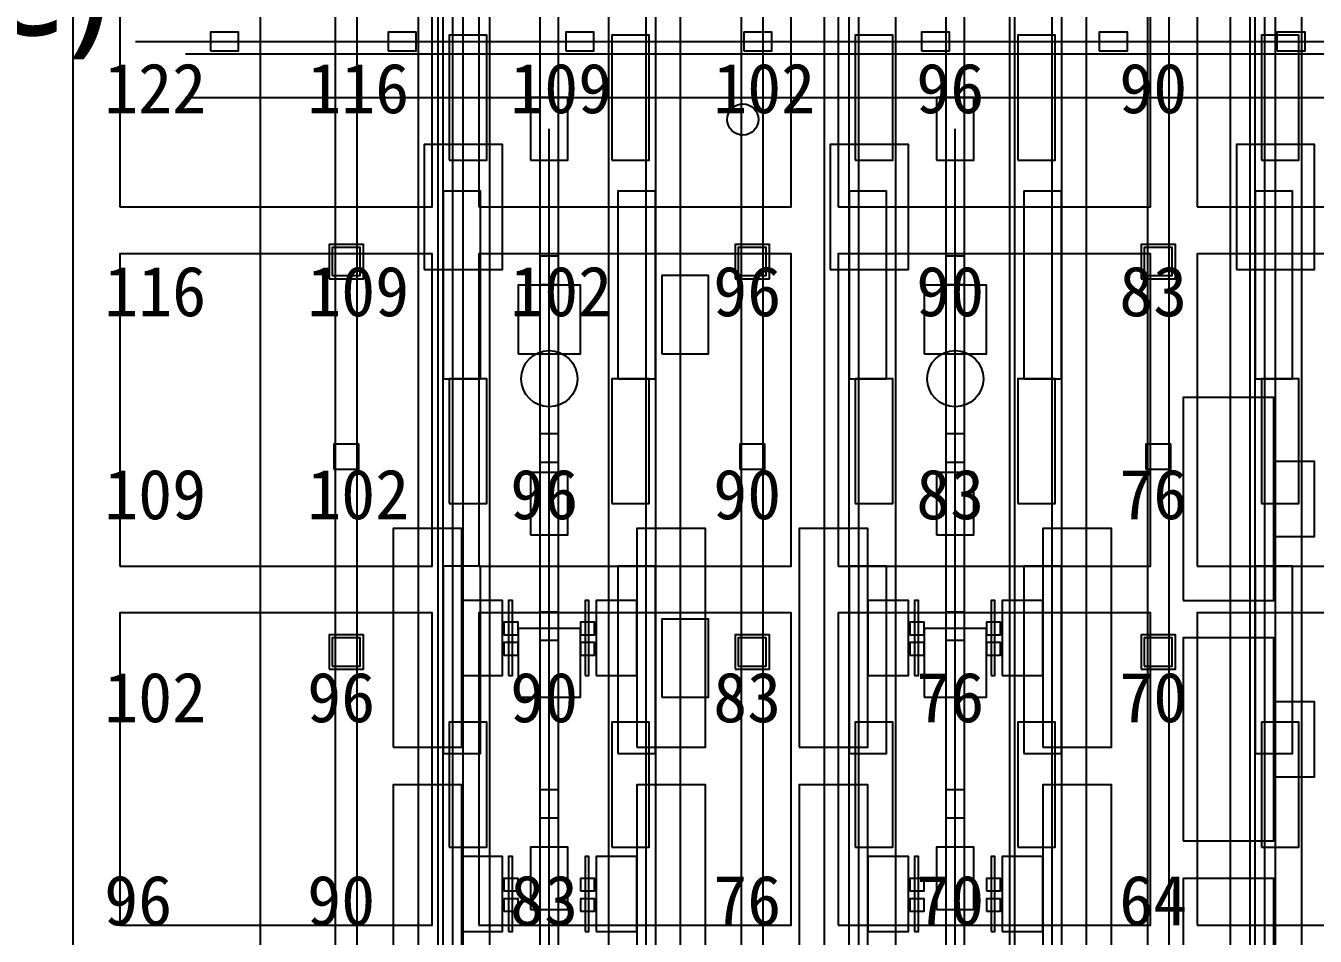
# Model space of a CAD drawing. Header units: metres. Extents: x -1640 to 1560, y -268 to 2338.
# Drawn here: x -284.51 to -243.22, y 1616.15 to 1645.3 of the extents above; entities that cross this region are included whole.
import ezdxf

# ---------------------------------------------------------------- set-up
doc = ezdxf.new("R2010")
doc.units = ezdxf.units.M
for name, color, linetype in [('1F_CHL', 4, 'Continuous'), ('1F_PUMP', 2, 'Continuous'), ('1F_SCR', 3, 'Continuous'), ('1F_STRUCT_COLUMN', 8, 'Continuous'), ('1F_ZONE', 3, 'Continuous'), ('2F_CSF_LATERAL_RACK_CONCEPT', 9, 'Continuous'), ('2F_RFG', 5, 'Continuous'), ('2F_STRUCT_COLUMN', 8, 'Continuous'), ('2F_VMB', 6, 'Continuous'), ('2F_ZONE', 3, 'Continuous'), ('3F_CLEANROOM_OVERHEAD_PIPE_DUCT_CONCEPT', 9, 'Continuous'), ('3F_CVD', 3, 'Continuous'), ('3F_DIFF', 4, 'Continuous'), ('3F_EHS_EGRESS_DIST_M', 2, 'Continuous'), ('3F_EHS_EXTINGUISHER_HYDRANT_CABINET_CONCEPT', 1, 'Continuous'), ('3F_EHS_GAS_DETECTOR', 6, 'Continuous'), ('3F_FOUP', 5, 'Continuous'), ('3F_OHT', 9, 'Continuous'), ('3F_OHTV', 1, 'Continuous'), ('3F_STK', 3, 'Continuous'), ('3F_STRUCT_COLUMN', 8, 'Continuous'), ('3F_TBAR', 6, 'Continuous'), ('3F_ZONE', 3, 'Continuous'), ('4F_FFU', 1, 'Continuous'), ('4F_STRUCT_PLENUM_TRUSS_CONCEPT', 9, 'Continuous'), ('4F_ZONE', 3, 'Continuous'), ('5F_CHL', 4, 'Continuous'), ('5F_PUMP', 2, 'Continuous'), ('5F_SCR', 3, 'Continuous'), ('5F_STRUCT_COLUMN', 8, 'Continuous'), ('5F_ZONE', 3, 'Continuous'), ('6F_CSF_LATERAL_RACK_CONCEPT', 9, 'Continuous'), ('6F_RFG', 5, 'Continuous'), ('6F_STRUCT_COLUMN', 8, 'Continuous'), ('6F_VMB', 6, 'Continuous'), ('6F_ZONE', 3, 'Continuous'), ('7F_CLEANROOM_OVERHEAD_PIPE_DUCT_CONCEPT', 9, 'Continuous'), ('7F_CVD', 3, 'Continuous'), ('7F_DIFF', 4, 'Continuous'), ('7F_EHS_EGRESS_DIST_M', 2, 'Continuous'), ('7F_EHS_EXTINGUISHER_HYDRANT_CABINET_CONCEPT', 1, 'Continuous'), ('7F_EHS_GAS_DETECTOR', 6, 'Continuous'), ('7F_FOUP', 5, 'Continuous'), ('7F_OHT', 9, 'Continuous'), ('7F_OHTV', 1, 'Continuous'), ('7F_STK', 3, 'Continuous'), ('7F_STRUCT_COLUMN', 8, 'Continuous'), ('7F_TBAR', 6, 'Continuous'), ('7F_ZONE', 3, 'Continuous'), ('8F_FFU', 1, 'Continuous'), ('8F_STRUCT_PLENUM_TRUSS_CONCEPT', 9, 'Continuous'), ('8F_ZONE', 3, 'Continuous'), ('EHS_TREATED_EXHAUST', 30, 'Continuous'), ('TEXT', 7, 'Continuous'), ('UTIL_ELEC.LV_CONCEPT', 2, 'Continuous'), ('UTIL_GAS.SPEC_CONCEPT', 3, 'Continuous'), ('UTIL_PCW.R_CONCEPT', 1, 'Continuous'), ('UTIL_PCW.S_CONCEPT', 6, 'Continuous')]:
    doc.layers.add(name, color=color, linetype=linetype)
doc.styles.add('KO', font='malgun.ttf')

msp = doc.modelspace()

# ---------------------------------------------------------------- linework, layer by layer
at = {"layer": '1F_CHL'}
for points in [[(-264.15, 1634.8), (-262.65, 1634.8), (-262.65, 1637.3), (-264.15, 1637.3)], [(-264.15, 1623.8), (-262.65, 1623.8), (-262.65, 1626.3), (-264.15, 1626.3)]]:
    msp.add_lwpolyline(points, close=True, dxfattribs=at)
at = {"layer": '1F_PUMP'}
for points in [[(-270.95, 1641), (-269.75, 1641), (-269.75, 1645), (-270.95, 1645)], [(-265.75, 1641), (-264.55, 1641), (-264.55, 1645), (-265.75, 1645)], [(-257.95, 1641), (-256.75, 1641), (-256.75, 1645), (-257.95, 1645)], [(-252.75, 1641), (-251.55, 1641), (-251.55, 1645), (-252.75, 1645)], [(-244.95, 1641), (-243.75, 1641), (-243.75, 1645), (-244.95, 1645)], [(-270.95, 1630), (-269.75, 1630), (-269.75, 1634), (-270.95, 1634)], [(-265.75, 1630), (-264.55, 1630), (-264.55, 1634), (-265.75, 1634)], [(-257.95, 1630), (-256.75, 1630), (-256.75, 1634), (-257.95, 1634)], [(-252.75, 1630), (-251.55, 1630), (-251.55, 1634), (-252.75, 1634)], [(-244.95, 1630), (-243.75, 1630), (-243.75, 1634), (-244.95, 1634)], [(-270.95, 1619), (-269.75, 1619), (-269.75, 1623), (-270.95, 1623)], [(-265.75, 1619), (-264.55, 1619), (-264.55, 1623), (-265.75, 1623)], [(-257.95, 1619), (-256.75, 1619), (-256.75, 1623), (-257.95, 1623)], [(-252.75, 1619), (-251.55, 1619), (-251.55, 1623), (-252.75, 1623)], [(-244.95, 1619), (-243.75, 1619), (-243.75, 1623), (-244.95, 1623)]]:
    msp.add_lwpolyline(points, close=True, dxfattribs=at)
at = {"layer": '1F_SCR'}
for points in [[(-268.75, 1634.8), (-266.75, 1634.8), (-266.75, 1637), (-268.75, 1637)], [(-255.75, 1634.8), (-253.75, 1634.8), (-253.75, 1637), (-255.75, 1637)], [(-268.75, 1623.8), (-266.75, 1623.8), (-266.75, 1626), (-268.75, 1626)], [(-255.75, 1623.8), (-253.75, 1623.8), (-253.75, 1626), (-255.75, 1626)]]:
    msp.add_lwpolyline(points, close=True, dxfattribs=at)
at = {"layer": '1F_STRUCT_COLUMN'}
for points in [[(-274.8, 1637.2), (-273.7, 1637.2), (-273.7, 1638.3), (-274.8, 1638.3)], [(-261.8, 1637.2), (-260.7, 1637.2), (-260.7, 1638.3), (-261.8, 1638.3)], [(-248.8, 1637.2), (-247.7, 1637.2), (-247.7, 1638.3), (-248.8, 1638.3)], [(-274.8, 1624.7), (-273.7, 1624.7), (-273.7, 1625.8), (-274.8, 1625.8)], [(-261.8, 1624.7), (-260.7, 1624.7), (-260.7, 1625.8), (-261.8, 1625.8)], [(-248.8, 1624.7), (-247.7, 1624.7), (-247.7, 1625.8), (-248.8, 1625.8)]]:
    msp.add_lwpolyline(points, close=True, dxfattribs=at)
at = {"layer": '1F_ZONE'}
msp.add_lwpolyline([(-283, 1569), (-57.5, 1569), (-57.5, 1723), (-283, 1723)], close=True, dxfattribs=at)
at = {"layer": '2F_CSF_LATERAL_RACK_CONCEPT'}
for points in [[(-271.95, 1573), (-271.15, 1573), (-271.15, 1719), (-271.95, 1719)], [(-264.35, 1573), (-263.55, 1573), (-263.55, 1719), (-264.35, 1719)], [(-258.95, 1573), (-258.15, 1573), (-258.15, 1719), (-258.95, 1719)], [(-251.35, 1573), (-250.55, 1573), (-250.55, 1719), (-251.35, 1719)], [(-245.95, 1573), (-245.15, 1573), (-245.15, 1719), (-245.95, 1719)]]:
    msp.add_lwpolyline(points, close=True, dxfattribs=at)
at = {"layer": '2F_RFG'}
for points in [[(-271.15, 1634), (-269.95, 1634), (-269.95, 1640), (-271.15, 1640)], [(-265.55, 1634), (-264.35, 1634), (-264.35, 1640), (-265.55, 1640)], [(-258.15, 1634), (-256.95, 1634), (-256.95, 1640), (-258.15, 1640)], [(-252.55, 1634), (-251.35, 1634), (-251.35, 1640), (-252.55, 1640)], [(-245.15, 1634), (-243.95, 1634), (-243.95, 1640), (-245.15, 1640)], [(-271.15, 1622), (-269.95, 1622), (-269.95, 1628), (-271.15, 1628)], [(-265.55, 1622), (-264.35, 1622), (-264.35, 1628), (-265.55, 1628)], [(-258.15, 1622), (-256.95, 1622), (-256.95, 1628), (-258.15, 1628)], [(-252.55, 1622), (-251.35, 1622), (-251.35, 1628), (-252.55, 1628)], [(-245.15, 1622), (-243.95, 1622), (-243.95, 1628), (-245.15, 1628)]]:
    msp.add_lwpolyline(points, close=True, dxfattribs=at)
at = {"layer": '2F_STRUCT_COLUMN'}
for points in [[(-274.7, 1637.3), (-273.8, 1637.3), (-273.8, 1638.2), (-274.7, 1638.2)], [(-261.7, 1637.3), (-260.8, 1637.3), (-260.8, 1638.2), (-261.7, 1638.2)], [(-248.7, 1637.3), (-247.8, 1637.3), (-247.8, 1638.2), (-248.7, 1638.2)], [(-274.7, 1624.8), (-273.8, 1624.8), (-273.8, 1625.7), (-274.7, 1625.7)], [(-261.7, 1624.8), (-260.8, 1624.8), (-260.8, 1625.7), (-261.7, 1625.7)], [(-248.7, 1624.8), (-247.8, 1624.8), (-247.8, 1625.7), (-248.7, 1625.7)]]:
    msp.add_lwpolyline(points, close=True, dxfattribs=at)
at = {"layer": '2F_VMB'}
for points in [[(-268.35, 1641), (-267.15, 1641), (-267.15, 1643), (-268.35, 1643)], [(-255.35, 1641), (-254.15, 1641), (-254.15, 1643), (-255.35, 1643)], [(-268.35, 1629), (-267.15, 1629), (-267.15, 1631), (-268.35, 1631)], [(-255.35, 1629), (-254.15, 1629), (-254.15, 1631), (-255.35, 1631)], [(-268.35, 1617), (-267.15, 1617), (-267.15, 1619), (-268.35, 1619)], [(-255.35, 1617), (-254.15, 1617), (-254.15, 1619), (-255.35, 1619)]]:
    msp.add_lwpolyline(points, close=True, dxfattribs=at)
at = {"layer": '2F_ZONE'}
msp.add_lwpolyline([(-283, 1569), (-57.5, 1569), (-57.5, 1723), (-283, 1723)], close=True, dxfattribs=at)
at = {"layer": '3F_CLEANROOM_OVERHEAD_PIPE_DUCT_CONCEPT'}
for points in [[(-270.85, 1572), (-269.65, 1572), (-269.65, 1720), (-270.85, 1720)], [(-265.85, 1572), (-264.65, 1572), (-264.65, 1720), (-265.85, 1720)], [(-257.85, 1572), (-256.65, 1572), (-256.65, 1720), (-257.85, 1720)], [(-252.85, 1572), (-251.65, 1572), (-251.65, 1720), (-252.85, 1720)], [(-244.85, 1572), (-243.65, 1572), (-243.65, 1720), (-244.85, 1720)]]:
    msp.add_lwpolyline(points, close=True, dxfattribs=at)
at = {"layer": '3F_CVD'}
for points in [[(-247.45, 1626.9), (-244.55, 1626.9), (-244.55, 1633.4), (-247.45, 1633.4)], [(-244.55, 1628.95), (-243.25, 1628.95), (-243.25, 1631.35), (-244.55, 1631.35)], [(-247.45, 1619.2), (-244.55, 1619.2), (-244.55, 1625.7), (-247.45, 1625.7)], [(-244.55, 1621.25), (-243.25, 1621.25), (-243.25, 1623.65), (-244.55, 1623.65)], [(-247.45, 1611.5), (-244.55, 1611.5), (-244.55, 1618), (-247.45, 1618)]]:
    msp.add_lwpolyline(points, close=True, dxfattribs=at)
at = {"layer": '3F_DIFF'}
for points in [[(-272.75, 1622.2), (-270.55, 1622.2), (-270.55, 1629.2), (-272.75, 1629.2)], [(-264.95, 1622.2), (-262.75, 1622.2), (-262.75, 1629.2), (-264.95, 1629.2)], [(-259.75, 1622.2), (-257.55, 1622.2), (-257.55, 1629.2), (-259.75, 1629.2)], [(-251.95, 1622.2), (-249.75, 1622.2), (-249.75, 1629.2), (-251.95, 1629.2)], [(-270.55, 1624.5), (-269.25, 1624.5), (-269.25, 1626.9), (-270.55, 1626.9)], [(-266.25, 1624.5), (-264.95, 1624.5), (-264.95, 1626.9), (-266.25, 1626.9)], [(-257.55, 1624.5), (-256.25, 1624.5), (-256.25, 1626.9), (-257.55, 1626.9)], [(-253.25, 1624.5), (-251.95, 1624.5), (-251.95, 1626.9), (-253.25, 1626.9)], [(-272.75, 1614), (-270.55, 1614), (-270.55, 1621), (-272.75, 1621)], [(-264.95, 1614), (-262.75, 1614), (-262.75, 1621), (-264.95, 1621)], [(-259.75, 1614), (-257.55, 1614), (-257.55, 1621), (-259.75, 1621)], [(-251.95, 1614), (-249.75, 1614), (-249.75, 1621), (-251.95, 1621)], [(-270.55, 1616.3), (-269.25, 1616.3), (-269.25, 1618.7), (-270.55, 1618.7)], [(-266.25, 1616.3), (-264.95, 1616.3), (-264.95, 1618.7), (-266.25, 1618.7)], [(-257.55, 1616.3), (-256.25, 1616.3), (-256.25, 1618.7), (-257.55, 1618.7)], [(-253.25, 1616.3), (-251.95, 1616.3), (-251.95, 1618.7), (-253.25, 1618.7)]]:
    msp.add_lwpolyline(points, close=True, dxfattribs=at)
at = {"layer": '3F_EHS_EXTINGUISHER_HYDRANT_CABINET_CONCEPT'}
msp.add_circle((-261.55, 1642.3), 0.5, dxfattribs=at)
at = {"layer": '3F_EHS_GAS_DETECTOR'}
for centre in [(-267.75, 1634), (-254.75, 1634)]:
    msp.add_circle(centre, 0.9, dxfattribs=at)
at = {"layer": '3F_FOUP'}
for points in [[(-269.2, 1625.8), (-268.75, 1625.8), (-268.75, 1626.2), (-269.2, 1626.2)], [(-266.75, 1625.8), (-266.3, 1625.8), (-266.3, 1626.2), (-266.75, 1626.2)], [(-256.2, 1625.8), (-255.75, 1625.8), (-255.75, 1626.2), (-256.2, 1626.2)], [(-253.75, 1625.8), (-253.3, 1625.8), (-253.3, 1626.2), (-253.75, 1626.2)], [(-269.2, 1625.15), (-268.75, 1625.15), (-268.75, 1625.55), (-269.2, 1625.55)], [(-266.75, 1625.15), (-266.3, 1625.15), (-266.3, 1625.55), (-266.75, 1625.55)], [(-256.2, 1625.15), (-255.75, 1625.15), (-255.75, 1625.55), (-256.2, 1625.55)], [(-253.75, 1625.15), (-253.3, 1625.15), (-253.3, 1625.55), (-253.75, 1625.55)], [(-269.2, 1617.6), (-268.75, 1617.6), (-268.75, 1618), (-269.2, 1618)], [(-266.75, 1617.6), (-266.3, 1617.6), (-266.3, 1618), (-266.75, 1618)], [(-256.2, 1617.6), (-255.75, 1617.6), (-255.75, 1618), (-256.2, 1618)], [(-253.75, 1617.6), (-253.3, 1617.6), (-253.3, 1618), (-253.75, 1618)], [(-269.2, 1616.95), (-268.75, 1616.95), (-268.75, 1617.35), (-269.2, 1617.35)], [(-266.75, 1616.95), (-266.3, 1616.95), (-266.3, 1617.35), (-266.75, 1617.35)], [(-256.2, 1616.95), (-255.75, 1616.95), (-255.75, 1617.35), (-256.2, 1617.35)], [(-253.75, 1616.95), (-253.3, 1616.95), (-253.3, 1617.35), (-253.75, 1617.35)]]:
    msp.add_lwpolyline(points, close=True, dxfattribs=at)
at = {"layer": '3F_OHT'}
for p, q in [((-281, 1644.8), (-59.5, 1644.8)), ((-267.75, 1572), (-267.75, 1642)), ((-254.75, 1572), (-254.75, 1642))]:
    msp.add_line(p, q, dxfattribs=at)
at = {"layer": '3F_OHTV'}
for points in [[(-278.6, 1644.5), (-277.7, 1644.5), (-277.7, 1645.1), (-278.6, 1645.1)], [(-272.91, 1644.5), (-272.01, 1644.5), (-272.01, 1645.1), (-272.91, 1645.1)], [(-267.22, 1644.5), (-266.32, 1644.5), (-266.32, 1645.1), (-267.22, 1645.1)], [(-261.52, 1644.5), (-260.62, 1644.5), (-260.62, 1645.1), (-261.52, 1645.1)], [(-255.83, 1644.5), (-254.93, 1644.5), (-254.93, 1645.1), (-255.83, 1645.1)], [(-250.14, 1644.5), (-249.24, 1644.5), (-249.24, 1645.1), (-250.14, 1645.1)], [(-244.45, 1644.5), (-243.55, 1644.5), (-243.55, 1645.1), (-244.45, 1645.1)], [(-268.05, 1637.02), (-267.45, 1637.02), (-267.45, 1637.92), (-268.05, 1637.92)], [(-255.05, 1637.02), (-254.45, 1637.02), (-254.45, 1637.92), (-255.05, 1637.92)], [(-268.05, 1631.33), (-267.45, 1631.33), (-267.45, 1632.23), (-268.05, 1632.23)], [(-255.05, 1631.33), (-254.45, 1631.33), (-254.45, 1632.23), (-255.05, 1632.23)], [(-268.05, 1625.63), (-267.45, 1625.63), (-267.45, 1626.53), (-268.05, 1626.53)], [(-255.05, 1625.63), (-254.45, 1625.63), (-254.45, 1626.53), (-255.05, 1626.53)], [(-268.05, 1619.94), (-267.45, 1619.94), (-267.45, 1620.84), (-268.05, 1620.84)], [(-255.05, 1619.94), (-254.45, 1619.94), (-254.45, 1620.84), (-255.05, 1620.84)]]:
    msp.add_lwpolyline(points, close=True, dxfattribs=at)
at = {"layer": '3F_STK'}
for points in [[(-271.75, 1637.5), (-269.25, 1637.5), (-269.25, 1641.5), (-271.75, 1641.5)], [(-258.75, 1637.5), (-256.25, 1637.5), (-256.25, 1641.5), (-258.75, 1641.5)], [(-245.75, 1637.5), (-243.25, 1637.5), (-243.25, 1641.5), (-245.75, 1641.5)]]:
    msp.add_lwpolyline(points, close=True, dxfattribs=at)
at = {"layer": '3F_STRUCT_COLUMN'}
for points in [[(-274.65, 1631.1), (-273.85, 1631.1), (-273.85, 1631.9), (-274.65, 1631.9)], [(-261.65, 1631.1), (-260.85, 1631.1), (-260.85, 1631.9), (-261.65, 1631.9)], [(-248.65, 1631.1), (-247.85, 1631.1), (-247.85, 1631.9), (-248.65, 1631.9)]]:
    msp.add_lwpolyline(points, close=True, dxfattribs=at)
at = {"layer": '3F_TBAR'}
for points in [[(-269.05, 1624.5), (-268.93, 1624.5), (-268.93, 1626.9), (-269.05, 1626.9)], [(-266.6, 1624.5), (-266.48, 1624.5), (-266.48, 1626.9), (-266.6, 1626.9)], [(-256.05, 1624.5), (-255.93, 1624.5), (-255.93, 1626.9), (-256.05, 1626.9)], [(-253.6, 1624.5), (-253.48, 1624.5), (-253.48, 1626.9), (-253.6, 1626.9)], [(-269.05, 1616.3), (-268.93, 1616.3), (-268.93, 1618.7), (-269.05, 1618.7)], [(-266.6, 1616.3), (-266.48, 1616.3), (-266.48, 1618.7), (-266.6, 1618.7)], [(-256.05, 1616.3), (-255.93, 1616.3), (-255.93, 1618.7), (-256.05, 1618.7)], [(-253.6, 1616.3), (-253.48, 1616.3), (-253.48, 1618.7), (-253.6, 1618.7)]]:
    msp.add_lwpolyline(points, close=True, dxfattribs=at)
at = {"layer": '3F_ZONE'}
msp.add_lwpolyline([(-283, 1569), (-57.5, 1569), (-57.5, 1723), (-283, 1723)], close=True, dxfattribs=at)
at = {"layer": '4F_FFU'}
for points in [[(-281.5, 1639.5), (-271.5, 1639.5), (-271.5, 1649.5), (-281.5, 1649.5)], [(-270, 1639.5), (-260, 1639.5), (-260, 1649.5), (-270, 1649.5)], [(-258.5, 1639.5), (-248.5, 1639.5), (-248.5, 1649.5), (-258.5, 1649.5)], [(-247, 1639.5), (-237, 1639.5), (-237, 1649.5), (-247, 1649.5)], [(-281.5, 1628), (-271.5, 1628), (-271.5, 1638), (-281.5, 1638)], [(-270, 1628), (-260, 1628), (-260, 1638), (-270, 1638)], [(-258.5, 1628), (-248.5, 1628), (-248.5, 1638), (-258.5, 1638)], [(-247, 1628), (-237, 1628), (-237, 1638), (-247, 1638)], [(-281.5, 1616.5), (-271.5, 1616.5), (-271.5, 1626.5), (-281.5, 1626.5)], [(-270, 1616.5), (-260, 1616.5), (-260, 1626.5), (-270, 1626.5)], [(-258.5, 1616.5), (-248.5, 1616.5), (-248.5, 1626.5), (-258.5, 1626.5)], [(-247, 1616.5), (-237, 1616.5), (-237, 1626.5), (-247, 1626.5)]]:
    msp.add_lwpolyline(points, close=True, dxfattribs=at)
at = {"layer": '4F_STRUCT_PLENUM_TRUSS_CONCEPT'}
for points in [[(-274.6, 1569), (-273.9, 1569), (-273.9, 1723), (-274.6, 1723)], [(-261.6, 1569), (-260.9, 1569), (-260.9, 1723), (-261.6, 1723)], [(-248.6, 1569), (-247.9, 1569), (-247.9, 1723), (-248.6, 1723)]]:
    msp.add_lwpolyline(points, close=True, dxfattribs=at)
at = {"layer": '4F_ZONE'}
msp.add_lwpolyline([(-283, 1569), (-57.5, 1569), (-57.5, 1723), (-283, 1723)], close=True, dxfattribs=at)
at = {"layer": '5F_CHL'}
for points in [[(-264.15, 1634.8), (-262.65, 1634.8), (-262.65, 1637.3), (-264.15, 1637.3)], [(-264.15, 1623.8), (-262.65, 1623.8), (-262.65, 1626.3), (-264.15, 1626.3)]]:
    msp.add_lwpolyline(points, close=True, dxfattribs=at)
at = {"layer": '5F_PUMP'}
for points in [[(-270.95, 1641), (-269.75, 1641), (-269.75, 1645), (-270.95, 1645)], [(-265.75, 1641), (-264.55, 1641), (-264.55, 1645), (-265.75, 1645)], [(-257.95, 1641), (-256.75, 1641), (-256.75, 1645), (-257.95, 1645)], [(-252.75, 1641), (-251.55, 1641), (-251.55, 1645), (-252.75, 1645)], [(-244.95, 1641), (-243.75, 1641), (-243.75, 1645), (-244.95, 1645)], [(-270.95, 1630), (-269.75, 1630), (-269.75, 1634), (-270.95, 1634)], [(-265.75, 1630), (-264.55, 1630), (-264.55, 1634), (-265.75, 1634)], [(-257.95, 1630), (-256.75, 1630), (-256.75, 1634), (-257.95, 1634)], [(-252.75, 1630), (-251.55, 1630), (-251.55, 1634), (-252.75, 1634)], [(-244.95, 1630), (-243.75, 1630), (-243.75, 1634), (-244.95, 1634)], [(-270.95, 1619), (-269.75, 1619), (-269.75, 1623), (-270.95, 1623)], [(-265.75, 1619), (-264.55, 1619), (-264.55, 1623), (-265.75, 1623)], [(-257.95, 1619), (-256.75, 1619), (-256.75, 1623), (-257.95, 1623)], [(-252.75, 1619), (-251.55, 1619), (-251.55, 1623), (-252.75, 1623)], [(-244.95, 1619), (-243.75, 1619), (-243.75, 1623), (-244.95, 1623)]]:
    msp.add_lwpolyline(points, close=True, dxfattribs=at)
at = {"layer": '5F_SCR'}
for points in [[(-268.75, 1634.8), (-266.75, 1634.8), (-266.75, 1637), (-268.75, 1637)], [(-255.75, 1634.8), (-253.75, 1634.8), (-253.75, 1637), (-255.75, 1637)], [(-268.75, 1623.8), (-266.75, 1623.8), (-266.75, 1626), (-268.75, 1626)], [(-255.75, 1623.8), (-253.75, 1623.8), (-253.75, 1626), (-255.75, 1626)]]:
    msp.add_lwpolyline(points, close=True, dxfattribs=at)
at = {"layer": '5F_STRUCT_COLUMN'}
for points in [[(-274.8, 1637.2), (-273.7, 1637.2), (-273.7, 1638.3), (-274.8, 1638.3)], [(-261.8, 1637.2), (-260.7, 1637.2), (-260.7, 1638.3), (-261.8, 1638.3)], [(-248.8, 1637.2), (-247.7, 1637.2), (-247.7, 1638.3), (-248.8, 1638.3)], [(-274.8, 1624.7), (-273.7, 1624.7), (-273.7, 1625.8), (-274.8, 1625.8)], [(-261.8, 1624.7), (-260.7, 1624.7), (-260.7, 1625.8), (-261.8, 1625.8)], [(-248.8, 1624.7), (-247.7, 1624.7), (-247.7, 1625.8), (-248.8, 1625.8)]]:
    msp.add_lwpolyline(points, close=True, dxfattribs=at)
at = {"layer": '5F_ZONE'}
msp.add_lwpolyline([(-283, 1569), (-57.5, 1569), (-57.5, 1723), (-283, 1723)], close=True, dxfattribs=at)
at = {"layer": '6F_CSF_LATERAL_RACK_CONCEPT'}
for points in [[(-271.95, 1573), (-271.15, 1573), (-271.15, 1719), (-271.95, 1719)], [(-264.35, 1573), (-263.55, 1573), (-263.55, 1719), (-264.35, 1719)], [(-258.95, 1573), (-258.15, 1573), (-258.15, 1719), (-258.95, 1719)], [(-251.35, 1573), (-250.55, 1573), (-250.55, 1719), (-251.35, 1719)], [(-245.95, 1573), (-245.15, 1573), (-245.15, 1719), (-245.95, 1719)]]:
    msp.add_lwpolyline(points, close=True, dxfattribs=at)
at = {"layer": '6F_RFG'}
for points in [[(-271.15, 1634), (-269.95, 1634), (-269.95, 1640), (-271.15, 1640)], [(-265.55, 1634), (-264.35, 1634), (-264.35, 1640), (-265.55, 1640)], [(-258.15, 1634), (-256.95, 1634), (-256.95, 1640), (-258.15, 1640)], [(-252.55, 1634), (-251.35, 1634), (-251.35, 1640), (-252.55, 1640)], [(-245.15, 1634), (-243.95, 1634), (-243.95, 1640), (-245.15, 1640)], [(-271.15, 1622), (-269.95, 1622), (-269.95, 1628), (-271.15, 1628)], [(-265.55, 1622), (-264.35, 1622), (-264.35, 1628), (-265.55, 1628)], [(-258.15, 1622), (-256.95, 1622), (-256.95, 1628), (-258.15, 1628)], [(-252.55, 1622), (-251.35, 1622), (-251.35, 1628), (-252.55, 1628)], [(-245.15, 1622), (-243.95, 1622), (-243.95, 1628), (-245.15, 1628)]]:
    msp.add_lwpolyline(points, close=True, dxfattribs=at)
at = {"layer": '6F_STRUCT_COLUMN'}
for points in [[(-274.7, 1637.3), (-273.8, 1637.3), (-273.8, 1638.2), (-274.7, 1638.2)], [(-261.7, 1637.3), (-260.8, 1637.3), (-260.8, 1638.2), (-261.7, 1638.2)], [(-248.7, 1637.3), (-247.8, 1637.3), (-247.8, 1638.2), (-248.7, 1638.2)], [(-274.7, 1624.8), (-273.8, 1624.8), (-273.8, 1625.7), (-274.7, 1625.7)], [(-261.7, 1624.8), (-260.8, 1624.8), (-260.8, 1625.7), (-261.7, 1625.7)], [(-248.7, 1624.8), (-247.8, 1624.8), (-247.8, 1625.7), (-248.7, 1625.7)]]:
    msp.add_lwpolyline(points, close=True, dxfattribs=at)
at = {"layer": '6F_VMB'}
for points in [[(-268.35, 1641), (-267.15, 1641), (-267.15, 1643), (-268.35, 1643)], [(-255.35, 1641), (-254.15, 1641), (-254.15, 1643), (-255.35, 1643)], [(-268.35, 1629), (-267.15, 1629), (-267.15, 1631), (-268.35, 1631)], [(-255.35, 1629), (-254.15, 1629), (-254.15, 1631), (-255.35, 1631)], [(-268.35, 1617), (-267.15, 1617), (-267.15, 1619), (-268.35, 1619)], [(-255.35, 1617), (-254.15, 1617), (-254.15, 1619), (-255.35, 1619)]]:
    msp.add_lwpolyline(points, close=True, dxfattribs=at)
at = {"layer": '6F_ZONE'}
msp.add_lwpolyline([(-283, 1569), (-57.5, 1569), (-57.5, 1723), (-283, 1723)], close=True, dxfattribs=at)
at = {"layer": '7F_CLEANROOM_OVERHEAD_PIPE_DUCT_CONCEPT'}
for points in [[(-270.85, 1572), (-269.65, 1572), (-269.65, 1720), (-270.85, 1720)], [(-265.85, 1572), (-264.65, 1572), (-264.65, 1720), (-265.85, 1720)], [(-257.85, 1572), (-256.65, 1572), (-256.65, 1720), (-257.85, 1720)], [(-252.85, 1572), (-251.65, 1572), (-251.65, 1720), (-252.85, 1720)], [(-244.85, 1572), (-243.65, 1572), (-243.65, 1720), (-244.85, 1720)]]:
    msp.add_lwpolyline(points, close=True, dxfattribs=at)
at = {"layer": '7F_CVD'}
for points in [[(-247.45, 1626.9), (-244.55, 1626.9), (-244.55, 1633.4), (-247.45, 1633.4)], [(-244.55, 1628.95), (-243.25, 1628.95), (-243.25, 1631.35), (-244.55, 1631.35)], [(-247.45, 1619.2), (-244.55, 1619.2), (-244.55, 1625.7), (-247.45, 1625.7)], [(-244.55, 1621.25), (-243.25, 1621.25), (-243.25, 1623.65), (-244.55, 1623.65)], [(-247.45, 1611.5), (-244.55, 1611.5), (-244.55, 1618), (-247.45, 1618)]]:
    msp.add_lwpolyline(points, close=True, dxfattribs=at)
at = {"layer": '7F_DIFF'}
for points in [[(-272.75, 1622.2), (-270.55, 1622.2), (-270.55, 1629.2), (-272.75, 1629.2)], [(-264.95, 1622.2), (-262.75, 1622.2), (-262.75, 1629.2), (-264.95, 1629.2)], [(-259.75, 1622.2), (-257.55, 1622.2), (-257.55, 1629.2), (-259.75, 1629.2)], [(-251.95, 1622.2), (-249.75, 1622.2), (-249.75, 1629.2), (-251.95, 1629.2)], [(-270.55, 1624.5), (-269.25, 1624.5), (-269.25, 1626.9), (-270.55, 1626.9)], [(-266.25, 1624.5), (-264.95, 1624.5), (-264.95, 1626.9), (-266.25, 1626.9)], [(-257.55, 1624.5), (-256.25, 1624.5), (-256.25, 1626.9), (-257.55, 1626.9)], [(-253.25, 1624.5), (-251.95, 1624.5), (-251.95, 1626.9), (-253.25, 1626.9)], [(-272.75, 1614), (-270.55, 1614), (-270.55, 1621), (-272.75, 1621)], [(-264.95, 1614), (-262.75, 1614), (-262.75, 1621), (-264.95, 1621)], [(-259.75, 1614), (-257.55, 1614), (-257.55, 1621), (-259.75, 1621)], [(-251.95, 1614), (-249.75, 1614), (-249.75, 1621), (-251.95, 1621)], [(-270.55, 1616.3), (-269.25, 1616.3), (-269.25, 1618.7), (-270.55, 1618.7)], [(-266.25, 1616.3), (-264.95, 1616.3), (-264.95, 1618.7), (-266.25, 1618.7)], [(-257.55, 1616.3), (-256.25, 1616.3), (-256.25, 1618.7), (-257.55, 1618.7)], [(-253.25, 1616.3), (-251.95, 1616.3), (-251.95, 1618.7), (-253.25, 1618.7)]]:
    msp.add_lwpolyline(points, close=True, dxfattribs=at)
at = {"layer": '7F_EHS_EXTINGUISHER_HYDRANT_CABINET_CONCEPT'}
msp.add_circle((-261.55, 1642.3), 0.5, dxfattribs=at)
at = {"layer": '7F_EHS_GAS_DETECTOR'}
for centre in [(-267.75, 1634), (-254.75, 1634)]:
    msp.add_circle(centre, 0.9, dxfattribs=at)
at = {"layer": '7F_FOUP'}
for points in [[(-269.2, 1625.8), (-268.75, 1625.8), (-268.75, 1626.2), (-269.2, 1626.2)], [(-266.75, 1625.8), (-266.3, 1625.8), (-266.3, 1626.2), (-266.75, 1626.2)], [(-256.2, 1625.8), (-255.75, 1625.8), (-255.75, 1626.2), (-256.2, 1626.2)], [(-253.75, 1625.8), (-253.3, 1625.8), (-253.3, 1626.2), (-253.75, 1626.2)], [(-269.2, 1625.15), (-268.75, 1625.15), (-268.75, 1625.55), (-269.2, 1625.55)], [(-266.75, 1625.15), (-266.3, 1625.15), (-266.3, 1625.55), (-266.75, 1625.55)], [(-256.2, 1625.15), (-255.75, 1625.15), (-255.75, 1625.55), (-256.2, 1625.55)], [(-253.75, 1625.15), (-253.3, 1625.15), (-253.3, 1625.55), (-253.75, 1625.55)], [(-269.2, 1617.6), (-268.75, 1617.6), (-268.75, 1618), (-269.2, 1618)], [(-266.75, 1617.6), (-266.3, 1617.6), (-266.3, 1618), (-266.75, 1618)], [(-256.2, 1617.6), (-255.75, 1617.6), (-255.75, 1618), (-256.2, 1618)], [(-253.75, 1617.6), (-253.3, 1617.6), (-253.3, 1618), (-253.75, 1618)], [(-269.2, 1616.95), (-268.75, 1616.95), (-268.75, 1617.35), (-269.2, 1617.35)], [(-266.75, 1616.95), (-266.3, 1616.95), (-266.3, 1617.35), (-266.75, 1617.35)], [(-256.2, 1616.95), (-255.75, 1616.95), (-255.75, 1617.35), (-256.2, 1617.35)], [(-253.75, 1616.95), (-253.3, 1616.95), (-253.3, 1617.35), (-253.75, 1617.35)]]:
    msp.add_lwpolyline(points, close=True, dxfattribs=at)
at = {"layer": '7F_OHT'}
for p, q in [((-281, 1644.8), (-59.5, 1644.8)), ((-267.75, 1572), (-267.75, 1642)), ((-254.75, 1572), (-254.75, 1642))]:
    msp.add_line(p, q, dxfattribs=at)
at = {"layer": '7F_OHTV'}
for points in [[(-278.6, 1644.5), (-277.7, 1644.5), (-277.7, 1645.1), (-278.6, 1645.1)], [(-272.91, 1644.5), (-272.01, 1644.5), (-272.01, 1645.1), (-272.91, 1645.1)], [(-267.22, 1644.5), (-266.32, 1644.5), (-266.32, 1645.1), (-267.22, 1645.1)], [(-261.52, 1644.5), (-260.62, 1644.5), (-260.62, 1645.1), (-261.52, 1645.1)], [(-255.83, 1644.5), (-254.93, 1644.5), (-254.93, 1645.1), (-255.83, 1645.1)], [(-250.14, 1644.5), (-249.24, 1644.5), (-249.24, 1645.1), (-250.14, 1645.1)], [(-244.45, 1644.5), (-243.55, 1644.5), (-243.55, 1645.1), (-244.45, 1645.1)], [(-268.05, 1637.02), (-267.45, 1637.02), (-267.45, 1637.92), (-268.05, 1637.92)], [(-255.05, 1637.02), (-254.45, 1637.02), (-254.45, 1637.92), (-255.05, 1637.92)], [(-268.05, 1631.33), (-267.45, 1631.33), (-267.45, 1632.23), (-268.05, 1632.23)], [(-255.05, 1631.33), (-254.45, 1631.33), (-254.45, 1632.23), (-255.05, 1632.23)], [(-268.05, 1625.63), (-267.45, 1625.63), (-267.45, 1626.53), (-268.05, 1626.53)], [(-255.05, 1625.63), (-254.45, 1625.63), (-254.45, 1626.53), (-255.05, 1626.53)], [(-268.05, 1619.94), (-267.45, 1619.94), (-267.45, 1620.84), (-268.05, 1620.84)], [(-255.05, 1619.94), (-254.45, 1619.94), (-254.45, 1620.84), (-255.05, 1620.84)]]:
    msp.add_lwpolyline(points, close=True, dxfattribs=at)
at = {"layer": '7F_STK'}
for points in [[(-271.75, 1637.5), (-269.25, 1637.5), (-269.25, 1641.5), (-271.75, 1641.5)], [(-258.75, 1637.5), (-256.25, 1637.5), (-256.25, 1641.5), (-258.75, 1641.5)], [(-245.75, 1637.5), (-243.25, 1637.5), (-243.25, 1641.5), (-245.75, 1641.5)]]:
    msp.add_lwpolyline(points, close=True, dxfattribs=at)
at = {"layer": '7F_STRUCT_COLUMN'}
for points in [[(-274.65, 1631.1), (-273.85, 1631.1), (-273.85, 1631.9), (-274.65, 1631.9)], [(-261.65, 1631.1), (-260.85, 1631.1), (-260.85, 1631.9), (-261.65, 1631.9)], [(-248.65, 1631.1), (-247.85, 1631.1), (-247.85, 1631.9), (-248.65, 1631.9)]]:
    msp.add_lwpolyline(points, close=True, dxfattribs=at)
at = {"layer": '7F_TBAR'}
for points in [[(-269.05, 1624.5), (-268.93, 1624.5), (-268.93, 1626.9), (-269.05, 1626.9)], [(-266.6, 1624.5), (-266.48, 1624.5), (-266.48, 1626.9), (-266.6, 1626.9)], [(-256.05, 1624.5), (-255.93, 1624.5), (-255.93, 1626.9), (-256.05, 1626.9)], [(-253.6, 1624.5), (-253.48, 1624.5), (-253.48, 1626.9), (-253.6, 1626.9)], [(-269.05, 1616.3), (-268.93, 1616.3), (-268.93, 1618.7), (-269.05, 1618.7)], [(-266.6, 1616.3), (-266.48, 1616.3), (-266.48, 1618.7), (-266.6, 1618.7)], [(-256.05, 1616.3), (-255.93, 1616.3), (-255.93, 1618.7), (-256.05, 1618.7)], [(-253.6, 1616.3), (-253.48, 1616.3), (-253.48, 1618.7), (-253.6, 1618.7)]]:
    msp.add_lwpolyline(points, close=True, dxfattribs=at)
at = {"layer": '7F_ZONE'}
msp.add_lwpolyline([(-283, 1569), (-57.5, 1569), (-57.5, 1723), (-283, 1723)], close=True, dxfattribs=at)
at = {"layer": '8F_FFU'}
for points in [[(-281.5, 1639.5), (-271.5, 1639.5), (-271.5, 1649.5), (-281.5, 1649.5)], [(-270, 1639.5), (-260, 1639.5), (-260, 1649.5), (-270, 1649.5)], [(-258.5, 1639.5), (-248.5, 1639.5), (-248.5, 1649.5), (-258.5, 1649.5)], [(-247, 1639.5), (-237, 1639.5), (-237, 1649.5), (-247, 1649.5)], [(-281.5, 1628), (-271.5, 1628), (-271.5, 1638), (-281.5, 1638)], [(-270, 1628), (-260, 1628), (-260, 1638), (-270, 1638)], [(-258.5, 1628), (-248.5, 1628), (-248.5, 1638), (-258.5, 1638)], [(-247, 1628), (-237, 1628), (-237, 1638), (-247, 1638)], [(-281.5, 1616.5), (-271.5, 1616.5), (-271.5, 1626.5), (-281.5, 1626.5)], [(-270, 1616.5), (-260, 1616.5), (-260, 1626.5), (-270, 1626.5)], [(-258.5, 1616.5), (-248.5, 1616.5), (-248.5, 1626.5), (-258.5, 1626.5)], [(-247, 1616.5), (-237, 1616.5), (-237, 1626.5), (-247, 1626.5)]]:
    msp.add_lwpolyline(points, close=True, dxfattribs=at)
at = {"layer": '8F_STRUCT_PLENUM_TRUSS_CONCEPT'}
for points in [[(-274.6, 1569), (-273.9, 1569), (-273.9, 1723), (-274.6, 1723)], [(-261.6, 1569), (-260.9, 1569), (-260.9, 1723), (-261.6, 1723)], [(-248.6, 1569), (-247.9, 1569), (-247.9, 1723), (-248.6, 1723)]]:
    msp.add_lwpolyline(points, close=True, dxfattribs=at)
at = {"layer": '8F_ZONE'}
msp.add_lwpolyline([(-283, 1569), (-57.5, 1569), (-57.5, 1723), (-283, 1723)], close=True, dxfattribs=at)
at = {"layer": 'EHS_TREATED_EXHAUST'}
for points in [[(-268.05, 1573), (-267.45, 1573), (-267.45, 1731), (-268.05, 1731)], [(-268.05, 1573), (-267.45, 1573), (-267.45, 1731), (-268.05, 1731)], [(-255.05, 1573), (-254.45, 1573), (-254.45, 1731), (-255.05, 1731)], [(-255.05, 1573), (-254.45, 1573), (-254.45, 1731), (-255.05, 1731)]]:
    msp.add_lwpolyline(points, close=True, dxfattribs=at)
at = {"layer": 'UTIL_ELEC.LV_CONCEPT'}
msp.add_line((-253, 1574.7), (-253, 1731.3), dxfattribs=at)
msp.add_line((-253, 1574.7), (-253, 1731.3), dxfattribs=at)
at = {"layer": 'UTIL_GAS.SPEC_CONCEPT'}
for q in [(-277, 1734.8), (-277, 1734.8), (-277, 1703.3), (-277, 1703.3)]:
    msp.add_line((-277, 1588.7), q, dxfattribs=at)
at = {"layer": 'UTIL_PCW.R_CONCEPT'}
for p, q in [((-270.505, 1574.78), (-270.505, 1717.23)), ((-270.505, 1574.78), (-270.505, 1717.23)), ((-244.495, 1574.78), (-244.495, 1717.23)), ((-244.495, 1574.78), (-244.495, 1717.23)), ((-279.4, 1644.4), (188.4, 1644.4)), ((-279.4, 1644.4), (188.4, 1644.4))]:
    msp.add_line(p, q, dxfattribs=at)
at = {"layer": 'UTIL_PCW.S_CONCEPT'}
for p, q in [((-271.305, 1574.78), (-271.305, 1717.23)), ((-271.305, 1574.78), (-271.305, 1717.23)), ((-245.305, 1574.78), (-245.305, 1717.23)), ((-245.305, 1574.78), (-245.305, 1717.23)), ((-279.4, 1643), (188.4, 1643)), ((-279.4, 1643), (188.4, 1643))]:
    msp.add_line(p, q, dxfattribs=at)

# ---------------------------------------------------------------- texts
at = {"layer": '3F_EHS_EGRESS_DIST_M'}
for s, p in [('122', (-282, 1642.5)), ('116', (-275.5, 1642.5)), ('109', (-269, 1642.5)), ('102', (-262.5, 1642.5)), ('96', (-256, 1642.5)), ('90', (-249.5, 1642.5)), ('116', (-282, 1636)), ('109', (-275.5, 1636)), ('102', (-269, 1636)), ('96', (-262.5, 1636)), ('90', (-256, 1636)), ('83', (-249.5, 1636)), ('109', (-282, 1629.5)), ('102', (-275.5, 1629.5)), ('96', (-269, 1629.5)), ('90', (-262.5, 1629.5)), ('83', (-256, 1629.5)), ('76', (-249.5, 1629.5)), ('102', (-282, 1623)), ('96', (-275.5, 1623)), ('90', (-269, 1623)), ('83', (-262.5, 1623)), ('76', (-256, 1623)), ('70', (-249.5, 1623)), ('96', (-282, 1616.5)), ('90', (-275.5, 1616.5)), ('83', (-269, 1616.5)), ('76', (-262.5, 1616.5)), ('70', (-256, 1616.5)), ('64', (-249.5, 1616.5))]:
    msp.add_text(s, height=1.6, dxfattribs=at).set_placement(p)
at = {"layer": '7F_EHS_EGRESS_DIST_M'}
for s, p in [('122', (-282, 1642.5)), ('116', (-275.5, 1642.5)), ('109', (-269, 1642.5)), ('102', (-262.5, 1642.5)), ('96', (-256, 1642.5)), ('90', (-249.5, 1642.5)), ('116', (-282, 1636)), ('109', (-275.5, 1636)), ('102', (-269, 1636)), ('96', (-262.5, 1636)), ('90', (-256, 1636)), ('83', (-249.5, 1636)), ('109', (-282, 1629.5)), ('102', (-275.5, 1629.5)), ('96', (-269, 1629.5)), ('90', (-262.5, 1629.5)), ('83', (-256, 1629.5)), ('76', (-249.5, 1629.5)), ('102', (-282, 1623)), ('96', (-275.5, 1623)), ('90', (-269, 1623)), ('83', (-262.5, 1623)), ('76', (-256, 1623)), ('70', (-249.5, 1623)), ('96', (-282, 1616.5)), ('90', (-275.5, 1616.5)), ('83', (-269, 1616.5)), ('76', (-262.5, 1616.5)), ('70', (-256, 1616.5)), ('64', (-249.5, 1616.5))]:
    msp.add_text(s, height=1.6, dxfattribs=at).set_placement(p)
at = {"layer": 'TEXT', "style": 'KO'}
msp.add_text('Connecting bridge (overbridge)', height=3.5, dxfattribs=at).set_placement((-349, 1645))

doc.saveas('drawing.dxf')
